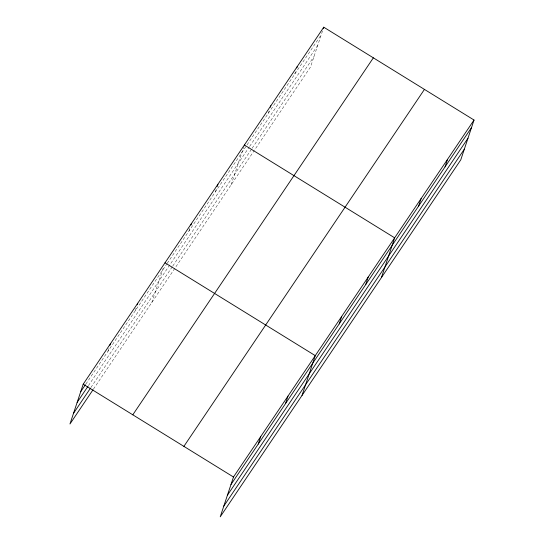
<?xml version="1.0" encoding="UTF-8"?>
<svg xmlns="http://www.w3.org/2000/svg" width="544" height="544" viewBox="0 0 544 544"><rect width="100%" height="100%" fill="white"/><g stroke="black" fill="none" stroke-linecap="round" stroke-linejoin="round"><path stroke-width="0.41" stroke-dasharray="2.72 2.04" d="M107.964 351.274L108.963 348.248M135.225 310.814L136.483 307.04M151.762 302.6L163.492 267.335M188.945 231.091L189.951 228.065M215.41 191.821L216.662 188.047M231.146 184.797L244.127 145.758M268.328 113.288L269.083 111.024M294.787 74.018L295.542 71.754M322.504 30.974L310.522 66.994L254.3 150.436M85.87 384.057L166.736 264.044M167.212 263.344L246.595 145.54M247.064 144.84L321.252 34.755M88.441 385.628L249.2 147.064M249.669 146.363L317.71 45.39M90.902 387.518L172.312 266.716M172.781 266.016L251.695 148.913M252.164 148.213L314.065 56.352M93.473 389.089L253.824 151.137"/><path stroke-width="0.82" d="M474.028 120.034L233.478 477.006L220.238 516.8L460.788 159.82L474.028 120.034L323.762 27.2L83.212 384.18L69.972 423.966L93.004 389.79M109.97 345.229L110.473 343.72M137.231 304.769L137.734 303.26M190.958 225.046L191.461 223.536M217.165 186.538L217.92 184.266M270.341 107.243L270.844 105.733M296.8 67.98L297.303 66.47M323.258 28.71L323.762 27.2M258.223 444.101L260.739 436.546M285.484 403.641L288 396.093M302.022 395.427L315.262 355.633L164.995 262.806M339.211 323.918L341.72 316.37M365.67 284.655L368.186 277.1M381.405 277.624L394.645 237.83L244.378 145.003M418.594 206.115L421.104 198.567M445.053 166.852L447.569 159.297M80.696 391.728L85.401 384.751M77.16 402.37L87.972 386.322M73.515 413.331L90.433 388.219M132.797 414.814L373.347 57.834M183.886 446.372L424.442 89.4M230.962 484.561L471.512 127.582M227.426 495.196L467.976 138.224M223.774 506.158L464.331 149.185M83.212 384.18L233.478 477.006"/></g></svg>
